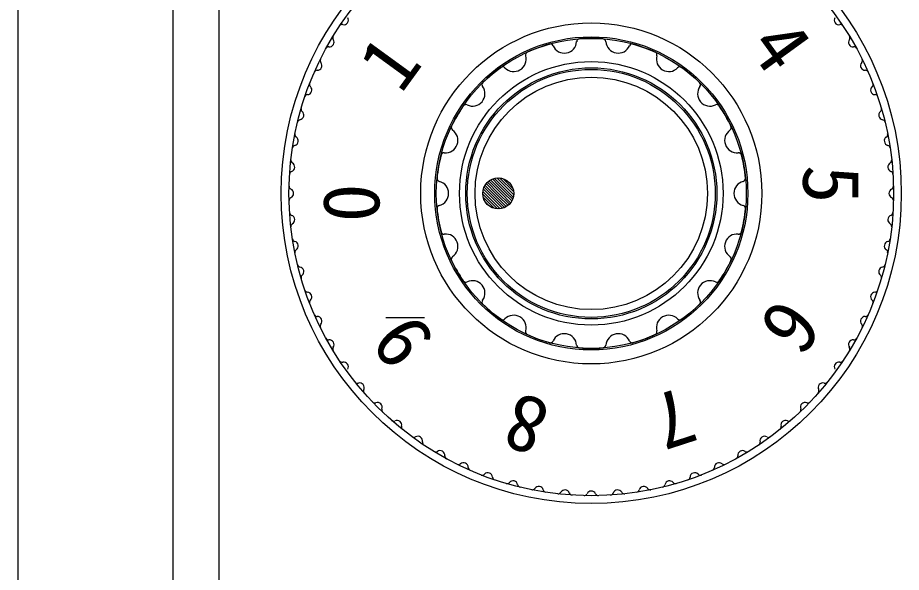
# Model space of a CAD drawing. Units: millimetres, scale not verified. Extents: x -4375 to 4375, y -6498 to 6471.
# Drawn here: x 2918 to 2975, y 1902.1 to 1937.8 of the extents above; entities that cross this region are included whole.
import ezdxf
from ezdxf.enums import TextEntityAlignment as Align

# ---------------------------------------------------------------- set-up
doc = ezdxf.new("R2010")
doc.units = ezdxf.units.MM
doc.header["$LTSCALE"] = 30
doc.layers.add('0-3_YKK_A1', color=4, linetype='Continuous')
doc.styles.add('ＭＳ ゴシック', font='')
doc.styles.get('ＭＳ ゴシック').set_extended_font_data('MS Gothic')

msp = doc.modelspace()

# ---------------------------------------------------------------- linework, layer by layer
at = {"layer": '0-3_YKK_A1'}
for p, q in [((2918, 2583.5), (2918, 983.5)), ((2928, 2138.3), (2928, 1718.7)), ((2931, 1721.31), (2931, 2135.69)), ((2949, 1926.52), (2948.31, 1927.22)), ((2949, 1926.7), (2948.4, 1927.3)), ((2949, 1926.88), (2948.51, 1927.37)), ((2949, 1927.05), (2948.63, 1927.43)), ((2949, 1927.23), (2948.76, 1927.47)), ((2949, 1927.41), (2948.91, 1927.5)), ((2949.91, 1926.5), (2949, 1927.41)), ((2949.73, 1926.5), (2949, 1927.23)), ((2950, 1926.59), (2949.09, 1927.5)), ((2949.95, 1926.81), (2949.31, 1927.45)), ((2948.14, 1926.5), (2948.01, 1926.63)), ((2948.32, 1926.5), (2948.04, 1926.78)), ((2948.49, 1926.5), (2948.09, 1926.91)), ((2948.67, 1926.5), (2948.15, 1927.02)), ((2948.85, 1926.5), (2948.22, 1927.13)), ((2949.55, 1926.5), (2949, 1927.05)), ((2949.38, 1926.5), (2949, 1926.88)), ((2949.2, 1926.5), (2949, 1926.7)), ((2948.96, 1925.5), (2948, 1926.46)), ((2948.76, 1925.53), (2948.03, 1926.26)), ((2949, 1925.64), (2948.14, 1926.5)), ((2949, 1925.82), (2948.32, 1926.5)), ((2949, 1925.99), (2948.49, 1926.5)), ((2949, 1926.17), (2948.67, 1926.5)), ((2949, 1926.35), (2948.85, 1926.5)), ((2949.02, 1926.5), (2949, 1926.52)), ((2949.63, 1925.72), (2949, 1926.35)), ((2949.52, 1925.65), (2949, 1926.17)), ((2949.72, 1925.81), (2949.02, 1926.5)), ((2949.8, 1925.9), (2949.2, 1926.5)), ((2949.87, 1926.01), (2949.38, 1926.5)), ((2949.93, 1926.13), (2949.55, 1926.5)), ((2949.97, 1926.26), (2949.73, 1926.5)), ((2950, 1926.41), (2949.91, 1926.5)), ((2948.44, 1925.67), (2948.17, 1925.94)), ((2949.41, 1925.59), (2949, 1925.99)), ((2949.28, 1925.54), (2949, 1925.82)), ((2949.13, 1925.51), (2949, 1925.64)), ((2941.75, 1918.5), (2944.25, 1918.5))]:
    msp.add_line(p, q, dxfattribs=at)
for centre, radius in [((2955, 1926.5), 20), ((2955, 1926.5), 20), ((2955, 1926.5), 19.5), ((2955, 1926.5), 11), ((2955, 1926.5), 11), ((2955, 1926.5), 10.1), ((2955, 1926.5), 10), ((2955, 1926.5), 8.5), ((2955, 1926.5), 8.1), ((2955, 1926.5), 8), ((2955, 1926.5), 7.5), ((2949, 1926.5), 1)]:
    msp.add_circle(centre, radius, dxfattribs=at)
for centre, radius, start, end in [((2939.03, 1937.68), 0.3, 259.2532, 30.7468), ((2939.03, 1937.68), 0.3, 259.2532, 30.7468), ((2970.97, 1937.68), 0.3, 149.2532, 280.7468), ((2970.97, 1937.68), 0.3, 149.2532, 280.7468), ((2938.93, 1937.19), 0.2, 79.2532, 146.3535), ((2938.93, 1937.19), 0.2, 79.2532, 146.3535), ((2971.07, 1937.19), 0.2, 33.6465, 100.7468), ((2971.07, 1937.19), 0.2, 33.6465, 100.7468), ((2938.11, 1936.25), 0.3, 264.2532, 35.7468), ((2938.11, 1936.25), 0.3, 264.2532, 35.7468), ((2938.52, 1936.54), 0.2, 148.6465, 215.7468), ((2938.52, 1936.54), 0.2, 148.6465, 215.7468), ((2954.26, 1936.27), 0.2, 94.3269, 175.6408), ((2955, 1926.5), 10, 85.6731, 94.3269), ((2955.74, 1936.27), 0.2, 4.3592, 85.6731), ((2971.89, 1936.25), 0.3, 144.2532, 275.7468), ((2971.89, 1936.25), 0.3, 144.2532, 275.7468), ((2971.48, 1936.54), 0.2, 324.2532, 31.3535), ((2971.48, 1936.54), 0.2, 324.2532, 31.3535), ((2938.06, 1935.75), 0.2, 84.2532, 151.3535), ((2938.06, 1935.75), 0.2, 84.2532, 151.3535), ((2955, 1926.5), 10, 105.6731, 114.3269), ((2952.35, 1935.94), 0.2, 24.3592, 105.6731), ((2953.26, 1936.35), 0.8, 204.3592, 355.6408), ((2956.74, 1936.35), 0.8, 184.3592, 335.6408), ((2957.65, 1935.94), 0.2, 74.3269, 155.6408), ((2955, 1926.5), 10, 65.6731, 74.3269), ((2971.94, 1935.75), 0.2, 28.6465, 95.7468), ((2971.94, 1935.75), 0.2, 28.6465, 95.7468), ((2937.71, 1935.07), 0.2, 153.6465, 220.7468), ((2937.71, 1935.07), 0.2, 153.6465, 220.7468), ((2950, 1935.16), 0.8, 224.3592, 15.6408), ((2950.96, 1935.43), 0.2, 114.3269, 195.6408), ((2959.04, 1935.43), 0.2, 344.3592, 65.6731), ((2960, 1935.16), 0.8, 164.3592, 315.6408), ((2972.29, 1935.07), 0.2, 319.2532, 26.3535), ((2972.29, 1935.07), 0.2, 319.2532, 26.3535), ((2937.33, 1934.74), 0.3, 269.2532, 40.7468), ((2937.33, 1934.74), 0.3, 269.2532, 40.7468), ((2955, 1926.5), 10, 125.6731, 134.3269), ((2949.29, 1934.46), 0.2, 44.3592, 125.6731), ((2960.71, 1934.46), 0.2, 54.3269, 135.6408), ((2955, 1926.5), 10, 45.6731, 54.3269), ((2972.67, 1934.74), 0.3, 139.2532, 270.7468), ((2972.67, 1934.74), 0.3, 139.2532, 270.7468), ((2937.32, 1934.24), 0.2, 89.2532, 156.3535), ((2937.32, 1934.24), 0.2, 89.2532, 156.3535), ((2972.68, 1934.24), 0.2, 23.6465, 90.7468), ((2972.68, 1934.24), 0.2, 23.6465, 90.7468), ((2937.02, 1933.53), 0.2, 158.6465, 225.7468), ((2937.02, 1933.53), 0.2, 158.6465, 225.7468), ((2948.15, 1933.51), 0.2, 134.3269, 215.6408), ((2961.85, 1933.51), 0.2, 324.3592, 45.6731), ((2972.98, 1933.53), 0.2, 314.2532, 21.3535), ((2972.98, 1933.53), 0.2, 314.2532, 21.3535), ((2936.68, 1933.17), 0.3, 274.2532, 45.7468), ((2936.68, 1933.17), 0.3, 274.2532, 45.7468), ((2947.34, 1932.93), 0.8, 244.3592, 35.6408), ((2962.66, 1932.93), 0.8, 144.3592, 295.6408), ((2973.32, 1933.17), 0.3, 134.2532, 265.7468), ((2973.32, 1933.17), 0.3, 134.2532, 265.7468), ((2936.71, 1932.67), 0.2, 94.2532, 161.3535), ((2936.71, 1932.67), 0.2, 94.2532, 161.3535), ((2973.29, 1932.67), 0.2, 18.6465, 85.7468), ((2973.29, 1932.67), 0.2, 18.6465, 85.7468), ((2936.16, 1931.55), 0.3, 279.2532, 50.7468), ((2936.16, 1931.55), 0.3, 279.2532, 50.7468), ((2936.48, 1931.93), 0.2, 163.6465, 230.7468), ((2936.48, 1931.93), 0.2, 163.6465, 230.7468), ((2955, 1926.5), 10, 145.6731, 154.3269), ((2946.91, 1932.03), 0.2, 64.3592, 145.6731), ((2963.09, 1932.03), 0.2, 34.3269, 115.6408), ((2955, 1926.5), 10, 25.6731, 34.3269), ((2973.84, 1931.55), 0.3, 129.2532, 260.7468), ((2973.84, 1931.55), 0.3, 129.2532, 260.7468), ((2973.52, 1931.93), 0.2, 309.2532, 16.3535), ((2973.52, 1931.93), 0.2, 309.2532, 16.3535), ((2936.24, 1931.05), 0.2, 99.2532, 166.3535), ((2936.24, 1931.05), 0.2, 99.2532, 166.3535), ((2973.76, 1931.05), 0.2, 13.6465, 80.7468), ((2973.76, 1931.05), 0.2, 13.6465, 80.7468), ((2946.17, 1930.75), 0.2, 154.3269, 235.6408), ((2963.83, 1930.75), 0.2, 304.3592, 25.6731), ((2935.8, 1929.89), 0.3, 284.2532, 55.7468), ((2935.8, 1929.89), 0.3, 284.2532, 55.7468), ((2936.08, 1930.3), 0.2, 168.6465, 235.7468), ((2936.08, 1930.3), 0.2, 168.6465, 235.7468), ((2945.6, 1929.92), 0.8, 264.3592, 55.6408), ((2964.4, 1929.92), 0.8, 124.3592, 275.6408), ((2974.2, 1929.89), 0.3, 124.2532, 255.7468), ((2974.2, 1929.89), 0.3, 124.2532, 255.7468), ((2973.92, 1930.3), 0.2, 304.2532, 11.3535), ((2973.92, 1930.3), 0.2, 304.2532, 11.3535), ((2935.92, 1929.4), 0.2, 104.2532, 171.3535), ((2935.92, 1929.4), 0.2, 104.2532, 171.3535), ((2974.08, 1929.4), 0.2, 8.6465, 75.7468), ((2974.08, 1929.4), 0.2, 8.6465, 75.7468), ((2955, 1926.5), 10, 165.6731, 174.3269), ((2945.5, 1928.92), 0.2, 84.3592, 165.6731), ((2964.5, 1928.92), 0.2, 14.3269, 95.6408), ((2955, 1926.5), 10, 5.6731, 14.3269), ((2935.82, 1928.64), 0.2, 173.6465, 240.7468), ((2935.82, 1928.64), 0.2, 173.6465, 240.7468), ((2935.57, 1928.2), 0.3, 289.2532, 60.7468), ((2935.57, 1928.2), 0.3, 289.2532, 60.7468), ((2974.43, 1928.2), 0.3, 119.2532, 250.7468), ((2974.43, 1928.2), 0.3, 119.2532, 250.7468), ((2974.18, 1928.64), 0.2, 299.2532, 6.3535), ((2974.18, 1928.64), 0.2, 299.2532, 6.3535), ((2935.74, 1927.73), 0.2, 109.2532, 176.3535), ((2935.74, 1927.73), 0.2, 109.2532, 176.3535), ((2974.26, 1927.73), 0.2, 3.6465, 70.7468), ((2974.26, 1927.73), 0.2, 3.6465, 70.7468), ((2945.25, 1927.47), 0.2, 174.3269, 255.6408), ((2945, 1926.5), 0.8, 284.3592, 75.6408), ((2965, 1926.5), 0.8, 104.3592, 255.6408), ((2964.75, 1927.47), 0.2, 284.3592, 5.6731), ((2935.71, 1926.96), 0.2, 178.6465, 245.7468), ((2935.71, 1926.96), 0.2, 178.6465, 245.7468), ((2935.5, 1926.5), 0.3, 294.2532, 65.7468), ((2935.5, 1926.5), 0.3, 294.2532, 65.7468), ((2974.5, 1926.5), 0.3, 114.2532, 245.7468), ((2974.5, 1926.5), 0.3, 114.2532, 245.7468), ((2974.29, 1926.96), 0.2, 294.2532, 1.3535), ((2974.29, 1926.96), 0.2, 294.2532, 1.3535), ((2935.71, 1926.04), 0.2, 114.2532, 181.3535), ((2935.71, 1926.04), 0.2, 114.2532, 181.3535), ((2974.29, 1926.04), 0.2, 358.6465, 65.7468), ((2974.29, 1926.04), 0.2, 358.6465, 65.7468), ((2955, 1926.5), 10, 185.6731, 194.3269), ((2945.25, 1925.53), 0.2, 104.3592, 185.6731), ((2955, 1926.5), 10, 345.6731, 354.3269), ((2964.75, 1925.53), 0.2, 354.3269, 75.6408), ((2935.74, 1925.27), 0.2, 183.6465, 250.7468), ((2935.74, 1925.27), 0.2, 183.6465, 250.7468), ((2935.57, 1924.8), 0.3, 299.2532, 70.7468), ((2935.57, 1924.8), 0.3, 299.2532, 70.7468), ((2974.43, 1924.8), 0.3, 109.2532, 240.7468), ((2974.43, 1924.8), 0.3, 109.2532, 240.7468), ((2974.26, 1925.27), 0.2, 289.2532, 356.3535), ((2974.26, 1925.27), 0.2, 289.2532, 356.3535), ((2935.82, 1924.36), 0.2, 119.2532, 186.3535), ((2935.82, 1924.36), 0.2, 119.2532, 186.3535), ((2974.18, 1924.36), 0.2, 353.6465, 60.7468), ((2974.18, 1924.36), 0.2, 353.6465, 60.7468), ((2945.5, 1924.07), 0.2, 194.3269, 275.6408), ((2945.6, 1923.08), 0.8, 304.3592, 95.6408), ((2964.4, 1923.08), 0.8, 84.3592, 235.6408), ((2964.5, 1924.07), 0.2, 264.3592, 345.6731), ((2935.92, 1923.6), 0.2, 188.6465, 255.7468), ((2935.92, 1923.6), 0.2, 188.6465, 255.7468), ((2935.8, 1923.11), 0.3, 304.2532, 75.7468), ((2935.8, 1923.11), 0.3, 304.2532, 75.7468), ((2974.2, 1923.11), 0.3, 104.2532, 235.7468), ((2974.2, 1923.11), 0.3, 104.2532, 235.7468), ((2974.08, 1923.6), 0.2, 284.2532, 351.3535), ((2974.08, 1923.6), 0.2, 284.2532, 351.3535), ((2936.08, 1922.7), 0.2, 124.2532, 191.3535), ((2936.08, 1922.7), 0.2, 124.2532, 191.3535), ((2973.92, 1922.7), 0.2, 348.6465, 55.7468), ((2973.92, 1922.7), 0.2, 348.6465, 55.7468), ((2946.17, 1922.25), 0.2, 124.3592, 205.6731), ((2955, 1926.5), 10, 205.6731, 214.3269), ((2955, 1926.5), 10, 325.6731, 334.3269), ((2963.83, 1922.25), 0.2, 334.3269, 55.6408), ((2936.24, 1921.95), 0.2, 193.6465, 260.7468), ((2936.24, 1921.95), 0.2, 193.6465, 260.7468), ((2936.16, 1921.45), 0.3, 309.2532, 80.7468), ((2936.16, 1921.45), 0.3, 309.2532, 80.7468), ((2973.84, 1921.45), 0.3, 99.2532, 230.7468), ((2973.84, 1921.45), 0.3, 99.2532, 230.7468), ((2973.76, 1921.95), 0.2, 279.2532, 346.3535), ((2973.76, 1921.95), 0.2, 279.2532, 346.3535), ((2936.48, 1921.07), 0.2, 129.2532, 196.3535), ((2936.48, 1921.07), 0.2, 129.2532, 196.3535), ((2973.52, 1921.07), 0.2, 343.6465, 50.7468), ((2973.52, 1921.07), 0.2, 343.6465, 50.7468), ((2946.91, 1920.97), 0.2, 214.3269, 295.6408), ((2947.34, 1920.07), 0.8, 324.3592, 115.6408), ((2962.66, 1920.07), 0.8, 64.3592, 215.6408), ((2963.09, 1920.97), 0.2, 244.3592, 325.6731), ((2936.71, 1920.33), 0.2, 198.6465, 265.7468), ((2936.71, 1920.33), 0.2, 198.6465, 265.7468), ((2936.68, 1919.83), 0.3, 314.2532, 85.7468), ((2936.68, 1919.83), 0.3, 314.2532, 85.7468), ((2973.32, 1919.83), 0.3, 94.2532, 225.7468), ((2973.32, 1919.83), 0.3, 94.2532, 225.7468), ((2973.29, 1920.33), 0.2, 274.2532, 341.3535), ((2973.29, 1920.33), 0.2, 274.2532, 341.3535), ((2937.02, 1919.47), 0.2, 134.2532, 201.3535), ((2937.02, 1919.47), 0.2, 134.2532, 201.3535), ((2948.15, 1919.49), 0.2, 144.3592, 225.6731), ((2955, 1926.5), 10, 225.6731, 234.3269), ((2955, 1926.5), 10, 305.6731, 314.3269), ((2961.85, 1919.49), 0.2, 314.3269, 35.6408), ((2972.98, 1919.47), 0.2, 338.6465, 45.7468), ((2972.98, 1919.47), 0.2, 338.6465, 45.7468), ((2937.32, 1918.76), 0.2, 203.6465, 270.7468), ((2937.32, 1918.76), 0.2, 203.6465, 270.7468), ((2950, 1917.84), 0.8, 344.3592, 135.6408), ((2960, 1917.84), 0.8, 44.3592, 195.6408), ((2972.68, 1918.76), 0.2, 269.2532, 336.3535), ((2972.68, 1918.76), 0.2, 269.2532, 336.3535), ((2937.33, 1918.26), 0.3, 319.2532, 90.7468), ((2937.33, 1918.26), 0.3, 319.2532, 90.7468), ((2937.71, 1917.93), 0.2, 139.2532, 206.3535), ((2937.71, 1917.93), 0.2, 139.2532, 206.3535), ((2949.29, 1918.54), 0.2, 234.3269, 315.6408), ((2960.71, 1918.54), 0.2, 224.3592, 305.6731), ((2972.67, 1918.26), 0.3, 89.2532, 220.7468), ((2972.67, 1918.26), 0.3, 89.2532, 220.7468), ((2972.29, 1917.93), 0.2, 333.6465, 40.7468), ((2972.29, 1917.93), 0.2, 333.6465, 40.7468), ((2950.96, 1917.57), 0.2, 164.3592, 245.6731), ((2959.04, 1917.57), 0.2, 294.3269, 15.6408), ((2938.06, 1917.25), 0.2, 208.6465, 275.7468), ((2938.06, 1917.25), 0.2, 208.6465, 275.7468), ((2938.11, 1916.75), 0.3, 324.2532, 95.7468), ((2938.11, 1916.75), 0.3, 324.2532, 95.7468), ((2955, 1926.5), 10, 245.6731, 254.3269), ((2952.35, 1917.06), 0.2, 254.3269, 335.6408), ((2953.26, 1916.65), 0.8, 4.3592, 155.6408), ((2956.74, 1916.65), 0.8, 24.3592, 175.6408), ((2957.65, 1917.06), 0.2, 204.3592, 285.6731), ((2955, 1926.5), 10, 285.6731, 294.3269), ((2971.89, 1916.75), 0.3, 84.2532, 215.7468), ((2971.89, 1916.75), 0.3, 84.2532, 215.7468), ((2971.94, 1917.25), 0.2, 264.2532, 331.3535), ((2971.94, 1917.25), 0.2, 264.2532, 331.3535), ((2938.52, 1916.46), 0.2, 144.2532, 211.3535), ((2938.52, 1916.46), 0.2, 144.2532, 211.3535), ((2954.26, 1916.73), 0.2, 184.3592, 265.6731), ((2955, 1926.5), 10, 265.6731, 274.3269), ((2955.74, 1916.73), 0.2, 274.3269, 355.6408), ((2971.48, 1916.46), 0.2, 328.6465, 35.7468), ((2971.48, 1916.46), 0.2, 328.6465, 35.7468), ((2938.93, 1915.81), 0.2, 213.6465, 280.7468), ((2938.93, 1915.81), 0.2, 213.6465, 280.7468), ((2939.03, 1915.32), 0.3, 329.2532, 100.7468), ((2939.03, 1915.32), 0.3, 329.2532, 100.7468), ((2970.97, 1915.32), 0.3, 79.2532, 210.7468), ((2970.97, 1915.32), 0.3, 79.2532, 210.7468), ((2971.07, 1915.81), 0.2, 259.2532, 326.3535), ((2971.07, 1915.81), 0.2, 259.2532, 326.3535), ((2939.93, 1914.45), 0.2, 218.6465, 285.7468), ((2939.93, 1914.45), 0.2, 218.6465, 285.7468), ((2940.06, 1913.97), 0.3, 334.2532, 105.7468), ((2940.06, 1913.97), 0.3, 334.2532, 105.7468), ((2969.94, 1913.97), 0.3, 74.2532, 205.7468), ((2969.94, 1913.97), 0.3, 74.2532, 205.7468), ((2970.07, 1914.45), 0.2, 254.2532, 321.3535), ((2970.07, 1914.45), 0.2, 254.2532, 321.3535), ((2940.51, 1913.75), 0.2, 154.2532, 221.3535), ((2940.51, 1913.75), 0.2, 154.2532, 221.3535), ((2969.49, 1913.75), 0.2, 318.6465, 25.7468), ((2969.49, 1913.75), 0.2, 318.6465, 25.7468), ((2941.03, 1913.18), 0.2, 223.6465, 290.7468), ((2941.03, 1913.18), 0.2, 223.6465, 290.7468), ((2941.21, 1912.71), 0.3, 339.2532, 110.7468), ((2941.21, 1912.71), 0.3, 339.2532, 110.7468), ((2968.79, 1912.71), 0.3, 69.2532, 200.7468), ((2968.79, 1912.71), 0.3, 69.2532, 200.7468), ((2968.97, 1913.18), 0.2, 249.2532, 316.3535), ((2968.97, 1913.18), 0.2, 249.2532, 316.3535), ((2941.68, 1912.53), 0.2, 159.2532, 226.3535), ((2941.68, 1912.53), 0.2, 159.2532, 226.3535), ((2968.32, 1912.53), 0.2, 313.6465, 20.7468), ((2968.32, 1912.53), 0.2, 313.6465, 20.7468), ((2942.25, 1912.01), 0.2, 228.6465, 295.7468), ((2942.25, 1912.01), 0.2, 228.6465, 295.7468), ((2942.47, 1911.56), 0.3, 344.2532, 115.7468), ((2942.47, 1911.56), 0.3, 344.2532, 115.7468), ((2967.53, 1911.56), 0.3, 64.2532, 195.7468), ((2967.53, 1911.56), 0.3, 64.2532, 195.7468), ((2967.75, 1912.01), 0.2, 244.2532, 311.3535), ((2967.75, 1912.01), 0.2, 244.2532, 311.3535), ((2942.95, 1911.43), 0.2, 164.2532, 231.3535), ((2942.95, 1911.43), 0.2, 164.2532, 231.3535), ((2967.05, 1911.43), 0.2, 308.6465, 15.7468), ((2967.05, 1911.43), 0.2, 308.6465, 15.7468), ((2943.56, 1910.96), 0.2, 233.6465, 300.7468), ((2943.56, 1910.96), 0.2, 233.6465, 300.7468), ((2943.82, 1910.53), 0.3, 349.2532, 120.7468), ((2943.82, 1910.53), 0.3, 349.2532, 120.7468), ((2966.18, 1910.53), 0.3, 59.2532, 190.7468), ((2966.18, 1910.53), 0.3, 59.2532, 190.7468), ((2966.44, 1910.96), 0.2, 239.2532, 306.3535), ((2966.44, 1910.96), 0.2, 239.2532, 306.3535), ((2944.31, 1910.43), 0.2, 169.2532, 236.3535), ((2944.31, 1910.43), 0.2, 169.2532, 236.3535), ((2965.69, 1910.43), 0.2, 303.6465, 10.7468), ((2965.69, 1910.43), 0.2, 303.6465, 10.7468), ((2944.96, 1910.02), 0.2, 238.6465, 305.7468), ((2944.96, 1910.02), 0.2, 238.6465, 305.7468), ((2945.25, 1909.61), 0.3, 354.2532, 125.7468), ((2945.25, 1909.61), 0.3, 354.2532, 125.7468), ((2945.75, 1909.56), 0.2, 174.2532, 241.3535), ((2945.75, 1909.56), 0.2, 174.2532, 241.3535), ((2964.25, 1909.56), 0.2, 298.6465, 5.7468), ((2964.25, 1909.56), 0.2, 298.6465, 5.7468), ((2964.75, 1909.61), 0.3, 54.2532, 185.7468), ((2964.75, 1909.61), 0.3, 54.2532, 185.7468), ((2965.04, 1910.02), 0.2, 234.2532, 301.3535), ((2965.04, 1910.02), 0.2, 234.2532, 301.3535), ((2946.43, 1909.21), 0.2, 243.6465, 310.7468), ((2946.43, 1909.21), 0.2, 243.6465, 310.7468), ((2946.76, 1908.83), 0.3, 359.2532, 130.7468), ((2946.76, 1908.83), 0.3, 359.2532, 130.7468), ((2963.24, 1908.83), 0.3, 49.2532, 180.7468), ((2963.24, 1908.83), 0.3, 49.2532, 180.7468), ((2963.57, 1909.21), 0.2, 229.2532, 296.3535), ((2963.57, 1909.21), 0.2, 229.2532, 296.3535), ((2947.26, 1908.82), 0.2, 179.2532, 246.3535), ((2947.26, 1908.82), 0.2, 179.2532, 246.3535), ((2947.97, 1908.52), 0.2, 248.6465, 315.7468), ((2947.97, 1908.52), 0.2, 248.6465, 315.7468), ((2948.33, 1908.18), 0.3, 4.2532, 135.7468), ((2948.33, 1908.18), 0.3, 4.2532, 135.7468), ((2961.67, 1908.18), 0.3, 44.2532, 175.7468), ((2961.67, 1908.18), 0.3, 44.2532, 175.7468), ((2962.03, 1908.52), 0.2, 224.2532, 291.3535), ((2962.03, 1908.52), 0.2, 224.2532, 291.3535), ((2962.74, 1908.82), 0.2, 293.6465, 0.7468), ((2962.74, 1908.82), 0.2, 293.6465, 0.7468), ((2948.83, 1908.21), 0.2, 184.2532, 251.3535), ((2948.83, 1908.21), 0.2, 184.2532, 251.3535), ((2949.57, 1907.98), 0.2, 253.6465, 320.7468), ((2949.57, 1907.98), 0.2, 253.6465, 320.7468), ((2949.95, 1907.66), 0.3, 9.2532, 140.7468), ((2949.95, 1907.66), 0.3, 9.2532, 140.7468), ((2960.05, 1907.66), 0.3, 39.2532, 170.7468), ((2960.05, 1907.66), 0.3, 39.2532, 170.7468), ((2960.43, 1907.98), 0.2, 219.2532, 286.3535), ((2960.43, 1907.98), 0.2, 219.2532, 286.3535), ((2961.17, 1908.21), 0.2, 288.6465, 355.7468), ((2961.17, 1908.21), 0.2, 288.6465, 355.7468), ((2950.45, 1907.74), 0.2, 189.2532, 256.3535), ((2950.45, 1907.74), 0.2, 189.2532, 256.3535), ((2951.2, 1907.58), 0.2, 258.6465, 325.7468), ((2951.2, 1907.58), 0.2, 258.6465, 325.7468), ((2951.61, 1907.3), 0.3, 14.2532, 145.7468), ((2951.61, 1907.3), 0.3, 14.2532, 145.7468), ((2952.1, 1907.42), 0.2, 194.2532, 261.3535), ((2952.1, 1907.42), 0.2, 194.2532, 261.3535), ((2952.86, 1907.32), 0.2, 263.6465, 330.7468), ((2952.86, 1907.32), 0.2, 263.6465, 330.7468), ((2953.3, 1907.07), 0.3, 19.2532, 150.7468), ((2953.3, 1907.07), 0.3, 19.2532, 150.7468), ((2955, 1907), 0.3, 24.2532, 155.7468), ((2955, 1907), 0.3, 24.2532, 155.7468), ((2956.7, 1907.07), 0.3, 29.2532, 160.7468), ((2956.7, 1907.07), 0.3, 29.2532, 160.7468), ((2957.14, 1907.32), 0.2, 209.2532, 276.3535), ((2957.14, 1907.32), 0.2, 209.2532, 276.3535), ((2957.9, 1907.42), 0.2, 278.6465, 345.7468), ((2957.9, 1907.42), 0.2, 278.6465, 345.7468), ((2958.39, 1907.3), 0.3, 34.2532, 165.7468), ((2958.39, 1907.3), 0.3, 34.2532, 165.7468), ((2958.8, 1907.58), 0.2, 214.2532, 281.3535), ((2958.8, 1907.58), 0.2, 214.2532, 281.3535), ((2959.55, 1907.74), 0.2, 283.6465, 350.7468), ((2959.55, 1907.74), 0.2, 283.6465, 350.7468), ((2953.77, 1907.24), 0.2, 199.2532, 266.3535), ((2953.77, 1907.24), 0.2, 199.2532, 266.3535), ((2954.54, 1907.21), 0.2, 268.6465, 335.7468), ((2954.54, 1907.21), 0.2, 268.6465, 335.7468), ((2955.46, 1907.21), 0.2, 204.2532, 271.3535), ((2955.46, 1907.21), 0.2, 204.2532, 271.3535), ((2956.23, 1907.24), 0.2, 273.6465, 340.7468), ((2956.23, 1907.24), 0.2, 273.6465, 340.7468)]:
    msp.add_arc(centre, radius, start, end, dxfattribs=at)

# ---------------------------------------------------------------- texts
at = {"layer": '0-3_YKK_A1', "style": 'ＭＳ ゴシック'}
for s, rotation, p in [('4', 306, (2964.13, 1935.32)), ('1', 54, (2943.61, 1932.21)), ('5', 270, (2967.57, 1928.34)), ('0', 90, (2942.43, 1924.64)), ('6', 234, (2966.26, 1920.62)), ('9', 126, (2945.9, 1917.64)), ('8', 162, (2952.87, 1913.98)), ('7', 198, (2960.63, 1915.11))]:
    msp.add_text(s, height=3.666, rotation=rotation, dxfattribs=at).set_placement(p, align=Align.BOTTOM_LEFT)

doc.saveas('drawing.dxf')
